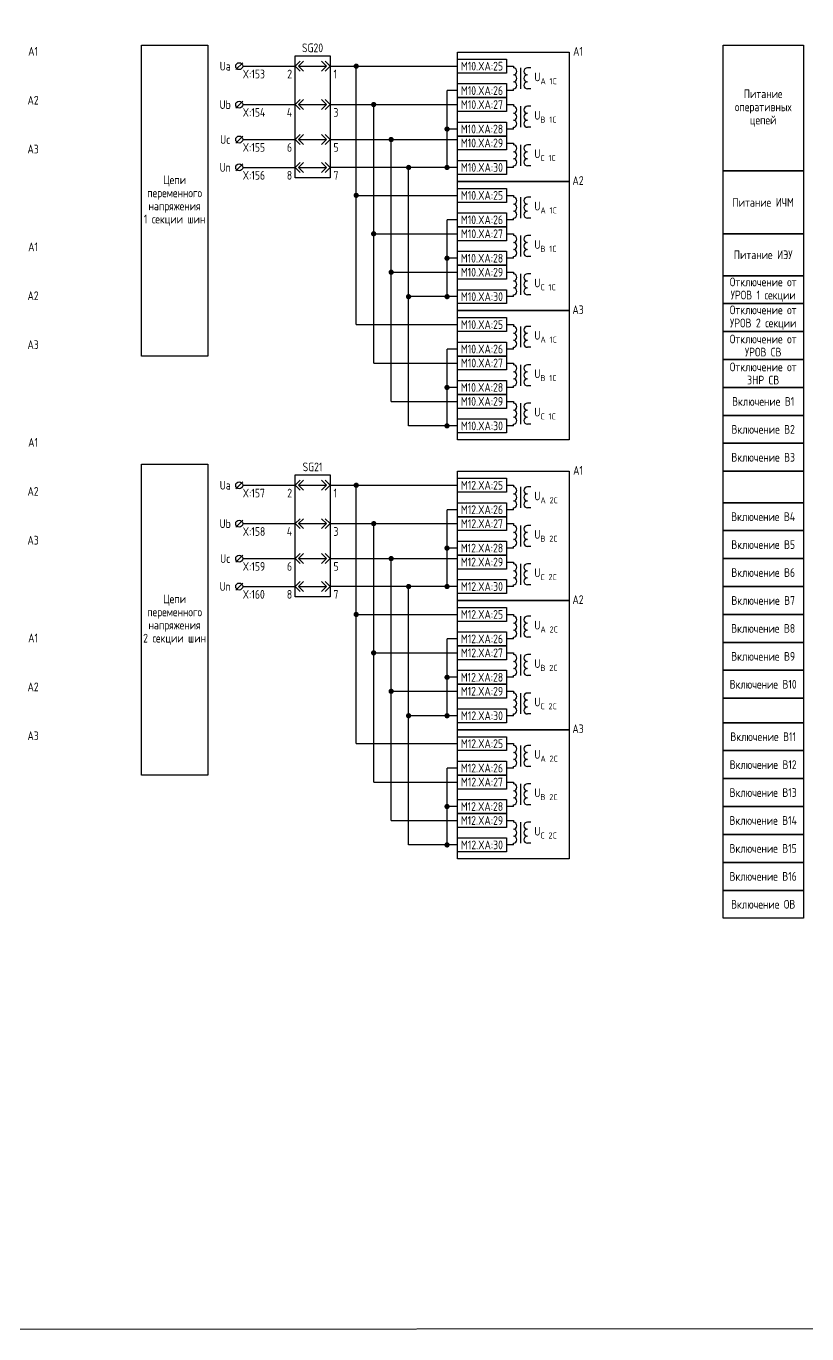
# Model space of a CAD drawing. Header units: millimetres. Extents: x -1315 to 7958, y -96 to 618.
# Drawn here: x 664.5 to 888, y -96 to 278.5 of the extents above; entities that cross this region are included whole.
import ezdxf

# ---------------------------------------------------------------- set-up
doc = ezdxf.new("R2010")
doc.units = ezdxf.units.MM
doc.styles.add('Gost_type_A', font='GOST_A.TTF')

# ---------------------------------------------------------------- blocks, each defined once
blk = doc.blocks.new('БИ_разъем')
for p, q in [((0, 0), (1.41, 1.41)), ((0, 0), (1.41, 1.41)), ((0, 0), (1.41, -1.41)), ((0, 0), (1.41, -1.41)), ((1, 0), (2.41, 1.41)), ((1, 0), (2.41, -1.41)), ((1, 0), (9, 0)), ((9, 0), (7.59, 1.41)), ((9, 0), (7.59, -1.41)), ((10, 0), (8.59, 1.41)), ((10, 0), (8.59, 1.41)), ((10, 0), (8.59, -1.41)), ((10, 0), (8.59, -1.41))]:
    blk.add_line(p, q)
blk = doc.blocks.new('POINT')
at = {"const_width": 0.75}
blk.add_lwpolyline([(-0.375, 0, 1), (0.375, 0, 1)], format="xyb", close=True, dxfattribs=at)

msp = doc.modelspace()

# ---------------------------------------------------------------- linework, layer by layer
for p, q in [((726.5, 268), (724.5, 266)), ((726.5, 267), (741.5, 267)), ((751.5, 267), (788, 267)), ((759, 193), (759, 267)), ((785, 238), (785, 260)), ((788, 260), (785, 260)), ((726.5, 257), (724.5, 255)), ((726.5, 256), (741.5, 256)), ((751.5, 256), (788, 256)), ((764, 182), (764, 256)), ((788, 249), (785, 249)), ((726.5, 247), (724.5, 245)), ((726.5, 246), (741.5, 246)), ((751.5, 246), (788, 246)), ((769, 171), (769, 246)), ((726.5, 239), (724.5, 237)), ((726.5, 238), (741.5, 238)), ((788, 238), (751.5, 238)), ((774, 164), (774, 238)), ((759.38, 230), (788, 230)), ((785, 201), (785, 223)), ((788, 223), (785, 223)), ((764, 219), (788, 219)), ((788, 212), (785, 212)), ((769, 208), (788, 208)), ((788, 201), (774, 201)), ((759, 193), (788, 193)), ((785, 164), (785, 186)), ((788, 186), (785, 186)), ((764, 182), (788, 182)), ((788, 175), (785, 175)), ((769, 171), (788, 171)), ((788, 164), (774, 164)), ((726.5, 148), (724.5, 146)), ((726.5, 147), (741.5, 147)), ((751.5, 147), (788, 147)), ((759, 73), (759, 147)), ((785, 118), (785, 140)), ((788, 140), (785, 140)), ((726.5, 137), (724.5, 135)), ((726.5, 136), (741.5, 136)), ((751.5, 136), (788, 136)), ((764, 62), (764, 136)), ((788, 129), (785, 129)), ((726.5, 127), (724.5, 125)), ((726.5, 126), (741.5, 126)), ((751.5, 126), (788, 126)), ((769, 51), (769, 126)), ((726.5, 119), (724.5, 117)), ((726.5, 118), (741.5, 118)), ((788, 118), (751.5, 118)), ((774, 44), (774, 118)), ((759.38, 110), (788, 110)), ((785, 81), (785, 103)), ((788, 103), (785, 103)), ((764, 99), (788, 99)), ((788, 92), (785, 92)), ((769, 88), (788, 88)), ((788, 81), (774, 81)), ((759, 73), (788, 73)), ((785, 44), (785, 66)), ((788, 66), (785, 66)), ((764, 62), (788, 62)), ((788, 55), (785, 55)), ((769, 51), (788, 51)), ((788, 44), (774, 44))]:
    msp.add_line(p, q)
at = {"ltscale": 4}
for p, q in [((802, 267), (804, 267)), ((804, 267), (804, 266.5)), ((804, 267), (804, 266.5)), ((806, 266.5), (806, 262.5)), ((809, 266.5), (808, 266.5)), ((806, 264.5), (806, 260.5)), ((804, 260), (802, 260)), ((804, 260), (804, 260.5)), ((809, 260.5), (808, 260.5)), ((802, 256), (804, 256)), ((804, 256), (804, 255.5)), ((804, 256), (804, 255.5)), ((806, 255.5), (806, 251.5)), ((809, 255.5), (808, 255.5)), ((806, 253.5), (806, 249.5)), ((804, 249), (802, 249)), ((804, 249), (804, 249.5)), ((809, 249.5), (808, 249.5)), ((802, 245), (804, 245)), ((804, 245), (804, 244.5)), ((804, 245), (804, 244.5)), ((806, 244.5), (806, 240.5)), ((809, 244.5), (808, 244.5)), ((806, 242.5), (806, 238.5)), ((804, 238), (802, 238)), ((804, 238), (804, 238.5)), ((809, 238.5), (808, 238.5)), ((802, 230), (804, 230)), ((804, 230), (804, 229.5)), ((804, 230), (804, 229.5)), ((806, 229.5), (806, 225.5)), ((809, 229.5), (808, 229.5)), ((806, 227.5), (806, 223.5)), ((804, 223), (802, 223)), ((804, 223), (804, 223.5)), ((809, 223.5), (808, 223.5)), ((802, 219), (804, 219)), ((804, 219), (804, 218.5)), ((804, 219), (804, 218.5)), ((806, 218.5), (806, 214.5)), ((809, 218.5), (808, 218.5)), ((806, 216.5), (806, 212.5)), ((804, 212), (802, 212)), ((804, 212), (804, 212.5)), ((809, 212.5), (808, 212.5)), ((802, 208), (804, 208)), ((804, 208), (804, 207.5)), ((804, 208), (804, 207.5)), ((806, 207.5), (806, 203.5)), ((809, 207.5), (808, 207.5)), ((806, 205.5), (806, 201.5)), ((804, 201), (802, 201)), ((804, 201), (804, 201.5)), ((809, 201.5), (808, 201.5)), ((802, 193), (804, 193)), ((804, 193), (804, 192.5)), ((804, 193), (804, 192.5)), ((806, 192.5), (806, 188.5)), ((809, 192.5), (808, 192.5)), ((806, 190.5), (806, 186.5)), ((804, 186), (802, 186)), ((804, 186), (804, 186.5)), ((809, 186.5), (808, 186.5)), ((802, 182), (804, 182)), ((804, 182), (804, 181.5)), ((804, 182), (804, 181.5)), ((806, 181.5), (806, 177.5)), ((809, 181.5), (808, 181.5)), ((806, 179.5), (806, 175.5)), ((804, 175), (802, 175)), ((804, 175), (804, 175.5)), ((809, 175.5), (808, 175.5)), ((802, 171), (804, 171)), ((804, 171), (804, 170.5)), ((804, 171), (804, 170.5)), ((806, 170.5), (806, 166.5)), ((809, 170.5), (808, 170.5)), ((806, 168.5), (806, 164.5)), ((804, 164), (802, 164)), ((804, 164), (804, 164.5)), ((809, 164.5), (808, 164.5)), ((802, 147), (804, 147)), ((804, 147), (804, 146.5)), ((804, 147), (804, 146.5)), ((806, 146.5), (806, 142.5)), ((809, 146.5), (808, 146.5)), ((806, 144.5), (806, 140.5)), ((804, 140), (802, 140)), ((804, 140), (804, 140.5)), ((809, 140.5), (808, 140.5)), ((802, 136), (804, 136)), ((804, 136), (804, 135.5)), ((804, 136), (804, 135.5)), ((806, 135.5), (806, 131.5)), ((809, 135.5), (808, 135.5)), ((806, 133.5), (806, 129.5)), ((804, 129), (802, 129)), ((804, 129), (804, 129.5)), ((809, 129.5), (808, 129.5)), ((802, 125), (804, 125)), ((804, 125), (804, 124.5)), ((804, 125), (804, 124.5)), ((806, 124.5), (806, 120.5)), ((809, 124.5), (808, 124.5)), ((806, 122.5), (806, 118.5)), ((804, 118), (802, 118)), ((804, 118), (804, 118.5)), ((809, 118.5), (808, 118.5)), ((802, 110), (804, 110)), ((804, 110), (804, 109.5)), ((804, 110), (804, 109.5)), ((806, 109.5), (806, 105.5)), ((809, 109.5), (808, 109.5)), ((806, 107.5), (806, 103.5)), ((804, 103), (802, 103)), ((804, 103), (804, 103.5)), ((809, 103.5), (808, 103.5)), ((802, 99), (804, 99)), ((804, 99), (804, 98.5)), ((804, 99), (804, 98.5)), ((806, 98.5), (806, 94.5)), ((809, 98.5), (808, 98.5)), ((806, 96.5), (806, 92.5)), ((804, 92), (802, 92)), ((804, 92), (804, 92.5)), ((809, 92.5), (808, 92.5)), ((802, 88), (804, 88)), ((804, 88), (804, 87.5)), ((804, 88), (804, 87.5)), ((806, 87.5), (806, 83.5)), ((809, 87.5), (808, 87.5)), ((806, 85.5), (806, 81.5)), ((804, 81), (802, 81)), ((804, 81), (804, 81.5)), ((809, 81.5), (808, 81.5)), ((802, 73), (804, 73)), ((804, 73), (804, 72.5)), ((804, 73), (804, 72.5)), ((806, 72.5), (806, 68.5)), ((809, 72.5), (808, 72.5)), ((806, 70.5), (806, 66.5)), ((804, 66), (802, 66)), ((804, 66), (804, 66.5)), ((809, 66.5), (808, 66.5)), ((802, 62), (804, 62)), ((804, 62), (804, 61.5)), ((804, 62), (804, 61.5)), ((806, 61.5), (806, 57.5)), ((809, 61.5), (808, 61.5)), ((806, 59.5), (806, 55.5)), ((804, 55), (802, 55)), ((804, 55), (804, 55.5)), ((809, 55.5), (808, 55.5)), ((802, 51), (804, 51)), ((804, 51), (804, 50.5)), ((804, 51), (804, 50.5)), ((806, 50.5), (806, 46.5)), ((809, 50.5), (808, 50.5)), ((806, 48.5), (806, 44.5)), ((804, 44), (802, 44)), ((804, 44), (804, 44.5)), ((809, 44.5), (808, 44.5))]:
    msp.add_line(p, q, dxfattribs=at)
for points in [[(-1315, 612), (7958.16, 618), (7958.16, -90), (-1315, -96)], [(716.5, 184), (697.5, 184), (697.5, 273), (716.5, 273)], [(741.5, 270), (751.5, 270), (751.5, 235), (741.5, 235)], [(788, 271), (820, 271), (820, 234), (788, 234)], [(887, 237), (864, 237), (864, 273), (887, 273)], [(788, 269), (802, 269), (802, 265), (788, 265)], [(788, 262), (802, 262), (802, 258), (788, 258)], [(788, 258), (802, 258), (802, 254), (788, 254)], [(788, 251), (802, 251), (802, 247), (788, 247)], [(788, 247), (802, 247), (802, 243), (788, 243)], [(788, 240), (802, 240), (802, 236), (788, 236)], [(887, 219), (864, 219), (864, 237), (887, 237)], [(788, 234), (820, 234), (820, 197), (788, 197)], [(788, 232), (802, 232), (802, 228), (788, 228)], [(788, 225), (802, 225), (802, 221), (788, 221)], [(788, 221), (802, 221), (802, 217), (788, 217)], [(887, 207), (864, 207), (864, 219), (887, 219)], [(788, 214), (802, 214), (802, 210), (788, 210)], [(788, 210), (802, 210), (802, 206), (788, 206)], [(887, 199), (864, 199), (864, 207), (887, 207)], [(788, 203), (802, 203), (802, 199), (788, 199)], [(887, 191), (864, 191), (864, 199), (887, 199)], [(788, 197), (820, 197), (820, 160), (788, 160)], [(788, 195), (802, 195), (802, 191), (788, 191)], [(887, 183), (864, 183), (864, 191), (887, 191)], [(788, 188), (802, 188), (802, 184), (788, 184)], [(788, 184), (802, 184), (802, 180), (788, 180)], [(887, 175), (864, 175), (864, 183), (887, 183)], [(788, 177), (802, 177), (802, 173), (788, 173)], [(788, 173), (802, 173), (802, 169), (788, 169)], [(887, 167), (864, 167), (864, 175), (887, 175)], [(788, 166), (802, 166), (802, 162), (788, 162)], [(887, 159), (864, 159), (864, 167), (887, 167)], [(887, 151), (864, 151), (864, 159), (887, 159)], [(716.5, 64), (697.5, 64), (697.5, 153), (716.5, 153)], [(741.5, 150), (751.5, 150), (751.5, 115), (741.5, 115)], [(788, 151), (820, 151), (820, 114), (788, 114)], [(887, 142), (864, 142), (864, 151), (887, 151)], [(788, 149), (802, 149), (802, 145), (788, 145)], [(788, 142), (802, 142), (802, 138), (788, 138)], [(887, 134), (864, 134), (864, 142), (887, 142)], [(788, 138), (802, 138), (802, 134), (788, 134)], [(887, 126), (864, 126), (864, 134), (887, 134)], [(788, 131), (802, 131), (802, 127), (788, 127)], [(788, 127), (802, 127), (802, 123), (788, 123)], [(887, 118), (864, 118), (864, 126), (887, 126)], [(788, 120), (802, 120), (802, 116), (788, 116)], [(887, 110), (864, 110), (864, 118), (887, 118)], [(788, 114), (820, 114), (820, 77), (788, 77)], [(788, 112), (802, 112), (802, 108), (788, 108)], [(887, 102), (864, 102), (864, 110), (887, 110)], [(788, 105), (802, 105), (802, 101), (788, 101)], [(887, 94), (864, 94), (864, 102), (887, 102)], [(788, 101), (802, 101), (802, 97), (788, 97)], [(788, 94), (802, 94), (802, 90), (788, 90)], [(887, 86), (864, 86), (864, 94), (887, 94)], [(788, 90), (802, 90), (802, 86), (788, 86)], [(788, 83), (802, 83), (802, 79), (788, 79)], [(887, 79), (864, 79), (864, 86), (887, 86)], [(887, 71), (864, 71), (864, 79), (887, 79)], [(788, 77), (820, 77), (820, 40), (788, 40)], [(788, 75), (802, 75), (802, 71), (788, 71)], [(788, 68), (802, 68), (802, 64), (788, 64)], [(887, 63), (864, 63), (864, 71), (887, 71)], [(788, 64), (802, 64), (802, 60), (788, 60)], [(887, 55), (864, 55), (864, 63), (887, 63)], [(788, 57), (802, 57), (802, 53), (788, 53)], [(788, 53), (802, 53), (802, 49), (788, 49)], [(887, 47), (864, 47), (864, 55), (887, 55)], [(788, 46), (802, 46), (802, 42), (788, 42)], [(887, 39), (864, 39), (864, 47), (887, 47)], [(887, 31), (864, 31), (864, 39), (887, 39)], [(887, 23), (864, 23), (864, 31), (887, 31)]]:
    msp.add_lwpolyline(points, close=True)
for centre in [(725.5, 267), (725.5, 256), (725.5, 246), (725.5, 238), (725.5, 147), (725.5, 136), (725.5, 126), (725.5, 118)]:
    msp.add_circle(centre, 1)
for centre, start, end in [((804, 265.5), 270, 90), ((808, 265.5), 90, 270), ((808, 265.5), 90, 270), ((804, 263.5), 270, 90), ((804, 261.5), 270, 90), ((808, 263.5), 90, 270), ((808, 263.5), 90, 270), ((808, 261.5), 90, 270), ((804, 254.5), 270, 90), ((808, 254.5), 90, 270), ((808, 254.5), 90, 270), ((804, 252.5), 270, 90), ((804, 250.5), 270, 90), ((808, 252.5), 90, 270), ((808, 252.5), 90, 270), ((808, 250.5), 90, 270), ((804, 243.5), 270, 90), ((808, 243.5), 90, 270), ((808, 243.5), 90, 270), ((804, 241.5), 270, 90), ((804, 239.5), 270, 90), ((808, 241.5), 90, 270), ((808, 241.5), 90, 270), ((808, 239.5), 90, 270), ((804, 228.5), 270, 90), ((808, 228.5), 90, 270), ((808, 228.5), 90, 270), ((804, 226.5), 270, 90), ((804, 224.5), 270, 90), ((808, 226.5), 90, 270), ((808, 226.5), 90, 270), ((808, 224.5), 90, 270), ((804, 217.5), 270, 90), ((808, 217.5), 90, 270), ((808, 217.5), 90, 270), ((804, 215.5), 270, 90), ((804, 213.5), 270, 90), ((808, 215.5), 90, 270), ((808, 215.5), 90, 270), ((808, 213.5), 90, 270), ((804, 206.5), 270, 90), ((808, 206.5), 90, 270), ((808, 206.5), 90, 270), ((804, 204.5), 270, 90), ((804, 202.5), 270, 90), ((808, 204.5), 90, 270), ((808, 204.5), 90, 270), ((808, 202.5), 90, 270), ((804, 191.5), 270, 90), ((808, 191.5), 90, 270), ((808, 191.5), 90, 270), ((804, 189.5), 270, 90), ((804, 187.5), 270, 90), ((808, 189.5), 90, 270), ((808, 189.5), 90, 270), ((808, 187.5), 90, 270), ((804, 180.5), 270, 90), ((808, 180.5), 90, 270), ((808, 180.5), 90, 270), ((804, 178.5), 270, 90), ((804, 176.5), 270, 90), ((808, 178.5), 90, 270), ((808, 178.5), 90, 270), ((808, 176.5), 90, 270), ((804, 169.5), 270, 90), ((808, 169.5), 90, 270), ((808, 169.5), 90, 270), ((804, 167.5), 270, 90), ((804, 165.5), 270, 90), ((808, 167.5), 90, 270), ((808, 167.5), 90, 270), ((808, 165.5), 90, 270), ((804, 145.5), 270, 90), ((808, 145.5), 90, 270), ((808, 145.5), 90, 270), ((804, 143.5), 270, 90), ((804, 141.5), 270, 90), ((808, 143.5), 90, 270), ((808, 143.5), 90, 270), ((808, 141.5), 90, 270), ((804, 134.5), 270, 90), ((808, 134.5), 90, 270), ((808, 134.5), 90, 270), ((804, 132.5), 270, 90), ((804, 130.5), 270, 90), ((808, 132.5), 90, 270), ((808, 132.5), 90, 270), ((808, 130.5), 90, 270), ((804, 123.5), 270, 90), ((808, 123.5), 90, 270), ((808, 123.5), 90, 270), ((804, 121.5), 270, 90), ((804, 119.5), 270, 90), ((808, 121.5), 90, 270), ((808, 121.5), 90, 270), ((808, 119.5), 90, 270), ((804, 108.5), 270, 90), ((808, 108.5), 90, 270), ((808, 108.5), 90, 270), ((804, 106.5), 270, 90), ((804, 104.5), 270, 90), ((808, 106.5), 90, 270), ((808, 106.5), 90, 270), ((808, 104.5), 90, 270), ((804, 97.5), 270, 90), ((808, 97.5), 90, 270), ((808, 97.5), 90, 270), ((804, 95.5), 270, 90), ((804, 93.5), 270, 90), ((808, 95.5), 90, 270), ((808, 95.5), 90, 270), ((808, 93.5), 90, 270), ((804, 86.5), 270, 90), ((808, 86.5), 90, 270), ((808, 86.5), 90, 270), ((804, 84.5), 270, 90), ((804, 82.5), 270, 90), ((808, 84.5), 90, 270), ((808, 84.5), 90, 270), ((808, 82.5), 90, 270), ((804, 71.5), 270, 90), ((808, 71.5), 90, 270), ((808, 71.5), 90, 270), ((804, 69.5), 270, 90), ((804, 67.5), 270, 90), ((808, 69.5), 90, 270), ((808, 69.5), 90, 270), ((808, 67.5), 90, 270), ((804, 60.5), 270, 90), ((808, 60.5), 90, 270), ((808, 60.5), 90, 270), ((804, 58.5), 270, 90), ((804, 56.5), 270, 90), ((808, 58.5), 90, 270), ((808, 58.5), 90, 270), ((808, 56.5), 90, 270), ((804, 49.5), 270, 90), ((808, 49.5), 90, 270), ((808, 49.5), 90, 270), ((804, 47.5), 270, 90), ((804, 45.5), 270, 90), ((808, 47.5), 90, 270), ((808, 47.5), 90, 270), ((808, 45.5), 90, 270)]:
    msp.add_arc(centre, 1, start, end, dxfattribs=at)

# ---------------------------------------------------------------- block references
for name, p in [('БИ_разъем', (741.5, 267)), ('POINT', (759, 267)), ('БИ_разъем', (741.5, 256)), ('POINT', (764, 256)), ('БИ_разъем', (741.5, 246)), ('POINT', (785, 249)), ('POINT', (769, 246)), ('БИ_разъем', (741.5, 238)), ('POINT', (774, 238)), ('POINT', (785, 238)), ('POINT', (759, 230)), ('POINT', (764, 219)), ('POINT', (785, 212)), ('POINT', (769, 208)), ('POINT', (774, 201)), ('POINT', (785, 201)), ('POINT', (785, 175)), ('POINT', (785, 164)), ('БИ_разъем', (741.5, 147)), ('POINT', (759, 147)), ('БИ_разъем', (741.5, 136)), ('POINT', (764, 136)), ('БИ_разъем', (741.5, 126)), ('POINT', (785, 129)), ('POINT', (769, 126)), ('БИ_разъем', (741.5, 118)), ('POINT', (774, 118)), ('POINT', (785, 118)), ('POINT', (759, 110)), ('POINT', (764, 99)), ('POINT', (785, 92)), ('POINT', (769, 88)), ('POINT', (774, 81)), ('POINT', (785, 81)), ('POINT', (785, 55)), ('POINT', (785, 44))]:
    msp.add_blockref(name, p)

# ---------------------------------------------------------------- texts
at = {"char_height": 2.5, "line_spacing_factor": 0.9, "style": 'Gost_type_A'}
for s, insert, width, attachment_point in [('SG20', (746.5, 271), 10, 8), ('A1', (666.5, 270), 35, 8), ('A1', (822.5, 270), 35, 8), ('Ua', (721.5, 267), 7, 5), ('X:153', (726.5, 266), 10, 1), ('{\\T0.9;2}', (740.5, 266), 5, 3), ('{\\T0.9;1}', (752.5, 266), 5, 1), ('A2', (666.5, 256), 35, 8), ('Питание оперативных цепей', (875.5, 255), 23, 5), ('Ub', (721.5, 256), 7, 5), ('X:154', (726.5, 255), 10, 1), ('{\\T0.9;4}', (740.5, 255), 5, 3), ('{\\T0.9;3}', (752.5, 255), 5, 1), ('Uc', (721.5, 246), 7, 5), ('A3', (666.5, 242), 35, 8), ('X:155', (726.5, 245), 10, 1), ('{\\T0.9;6}', (740.5, 245), 5, 3), ('{\\T0.9;5}', (752.5, 245), 5, 1), ('Un', (721.5, 238), 7, 5), ('X:156', (726.5, 237), 10, 1), ('{\\T0.9;8}', (740.5, 237), 5, 3), ('{\\T0.9;7}', (752.5, 237), 5, 1), ('Цепи переменного напряжения\\P1 секции шин', (707, 228.5), 19, 5), ('A2', (822.5, 233), 35, 8), ('Питание ИЧМ', (875.5, 228), 23, 5), ('A1', (666.5, 214), 35, 8), ('Питание ИЭУ', (875.5, 213), 23, 5), ('Отключение от УРОВ 1 секции', (875.5, 203), 23, 5), ('A2', (666.5, 200), 35, 8), ('A3', (822.5, 196), 35, 8), ('Отключение от УРОВ 2 секции', (875.5, 195), 23, 5), ('A3', (666.5, 186), 35, 8), ('Отключение от УРОВ СВ', (875.5, 187), 23, 5), ('Отключение от ЗНР СВ', (875.5, 179), 23, 5), ('Включение В1', (875.5, 171), 23, 5), ('Включение В2', (875.5, 163), 23, 5), ('A1', (666.5, 158), 35, 8), ('Включение В3', (875.5, 155), 23, 5), ('SG21', (746.5, 151), 10, 8), ('A1', (822.5, 150), 35, 8), ('A2', (666.5, 144), 35, 8), ('Ua', (721.5, 147), 7, 5), ('X:157', (726.5, 146), 10, 1), ('{\\T0.9;2}', (740.5, 146), 5, 3), ('{\\T0.9;1}', (752.5, 146), 5, 1), ('Включение В4', (875.5, 138), 23, 5), ('Ub', (721.5, 136), 7, 5), ('X:158', (726.5, 135), 10, 1), ('{\\T0.9;4}', (740.5, 135), 5, 3), ('{\\T0.9;3}', (752.5, 135), 5, 1), ('A3', (666.5, 130), 35, 8), ('Включение В5', (875.5, 130), 23, 5), ('Uc', (721.5, 126), 7, 5), ('X:159', (726.5, 125), 10, 1), ('{\\T0.9;6}', (740.5, 125), 5, 3), ('{\\T0.9;5}', (752.5, 125), 5, 1), ('Включение В6', (875.5, 122), 23, 5), ('Un', (721.5, 118), 7, 5), ('X:160', (726.5, 117), 10, 1), ('{\\T0.9;8}', (740.5, 117), 5, 3), ('{\\T0.9;7}', (752.5, 117), 5, 1), ('Цепи переменного напряжения\\P2 секции шин', (707, 108.5), 19, 5), ('A2', (822.5, 113), 35, 8), ('Включение В7', (875.5, 114), 23, 5), ('Включение В8', (875.5, 106), 23, 5), ('A1', (666.5, 102), 35, 8), ('Включение В9', (875.5, 98), 23, 5), ('A2', (666.5, 88), 35, 8), ('Включение В10', (875.5, 90), 23, 5), ('A3', (666.5, 74), 35, 8), ('A3', (822.5, 76), 35, 8), ('Включение В11', (875.5, 75), 23, 5), ('Включение В12', (875.5, 67), 23, 5), ('Включение В13', (875.5, 59), 23, 5), ('Включение В14', (875.5, 51), 23, 5), ('Включение В15', (875.5, 43), 23, 5), ('Включение В16', (875.5, 35), 23, 5), ('Включение ОВ', (875.5, 27), 23, 5)]:
    msp.add_mtext(s, dxfattribs=dict(at, insert=insert, width=width, attachment_point=attachment_point))
at = {"char_height": 2.5, "style": 'Gost_type_A'}
for s, insert, width, attachment_point in [('M10.XA:25', (795, 267), 14, 5), ('\\A1;U{\\H0.7x;\\S^ A 1C;}', (810, 263.5), 12, 4), ('M10.XA:26', (794.99, 260), 14.018, 5), ('M10.XA:27', (794.99, 256), 14.018, 5), ('\\A1;U{\\H0.7x;\\S^ B 1C;}', (810, 252.5), 12, 4), ('M10.XA:28', (794.99, 249), 14.018, 5), ('M10.XA:29', (794.99, 245), 14.018, 5), ('\\A1;U{\\H0.7x;\\S^ C 1C;}', (810, 241.5), 12, 4), ('M10.XA:30', (794.99, 238), 14.018, 5), ('M10.XA:25', (795, 230), 14, 5), ('\\A1;U{\\H0.7x;\\S^ A 1C;}', (810, 226.5), 12, 4), ('M10.XA:26', (794.99, 223), 14.018, 5), ('M10.XA:27', (794.99, 219), 14.018, 5), ('\\A1;U{\\H0.7x;\\S^ B 1C;}', (810, 215.5), 12, 4), ('M10.XA:28', (794.99, 212), 14.018, 5), ('M10.XA:29', (794.99, 208), 14.018, 5), ('\\A1;U{\\H0.7x;\\S^ C 1C;}', (810, 204.5), 12, 4), ('M10.XA:30', (794.99, 201), 14.018, 5), ('M10.XA:25', (795, 193), 14, 5), ('\\A1;U{\\H0.7x;\\S^ A 1C;}', (810, 189.5), 12, 4), ('M10.XA:26', (794.99, 186), 14.018, 5), ('M10.XA:27', (794.99, 182), 14.018, 5), ('\\A1;U{\\H0.7x;\\S^ B 1C;}', (810, 178.5), 12, 4), ('M10.XA:28', (794.99, 175), 14.018, 5), ('M10.XA:29', (794.99, 171), 14.018, 5), ('\\A1;U{\\H0.7x;\\S^ C 1C;}', (810, 167.5), 12, 4), ('M10.XA:30', (794.99, 164), 14.018, 5), ('M12.XA:25', (795, 147), 14, 5), ('\\A1;U{\\H0.7x;\\S^ A 2C;}', (810, 143.5), 12, 4), ('M12.XA:26', (794.99, 140), 14.018, 5), ('M12.XA:27', (794.99, 136), 14.018, 5), ('\\A1;U{\\H0.7x;\\S^ B 2C;}', (810, 132.5), 12, 4), ('M12.XA:28', (794.99, 129), 14.018, 5), ('M12.XA:29', (794.99, 125), 14.018, 5), ('\\A1;U{\\H0.7x;\\S^ C 2C;}', (810, 121.5), 12, 4), ('M12.XA:30', (794.99, 118), 14.018, 5), ('M12.XA:25', (795, 110), 14, 5), ('\\A1;U{\\H0.7x;\\S^ A 2C;}', (810, 106.5), 12, 4), ('M12.XA:26', (794.99, 103), 14.018, 5), ('M12.XA:27', (794.99, 99), 14.018, 5), ('\\A1;U{\\H0.7x;\\S^ B 2C;}', (810, 95.5), 12, 4), ('M12.XA:28', (794.99, 92), 14.018, 5), ('M12.XA:29', (794.99, 88), 14.018, 5), ('\\A1;U{\\H0.7x;\\S^ C 2C;}', (810, 84.5), 12, 4), ('M12.XA:30', (794.99, 81), 14.018, 5), ('M12.XA:25', (795, 73), 14, 5), ('\\A1;U{\\H0.7x;\\S^ A 2C;}', (810, 69.5), 12, 4), ('M12.XA:26', (794.99, 66), 14.018, 5), ('M12.XA:27', (794.99, 62), 14.018, 5), ('\\A1;U{\\H0.7x;\\S^ B 2C;}', (810, 58.5), 12, 4), ('M12.XA:28', (794.99, 55), 14.018, 5), ('M12.XA:29', (794.99, 51), 14.018, 5), ('\\A1;U{\\H0.7x;\\S^ C 2C;}', (810, 47.5), 12, 4), ('M12.XA:30', (794.99, 44), 14.018, 5)]:
    msp.add_mtext(s, dxfattribs=dict(at, insert=insert, width=width, attachment_point=attachment_point))

doc.saveas('drawing.dxf')
